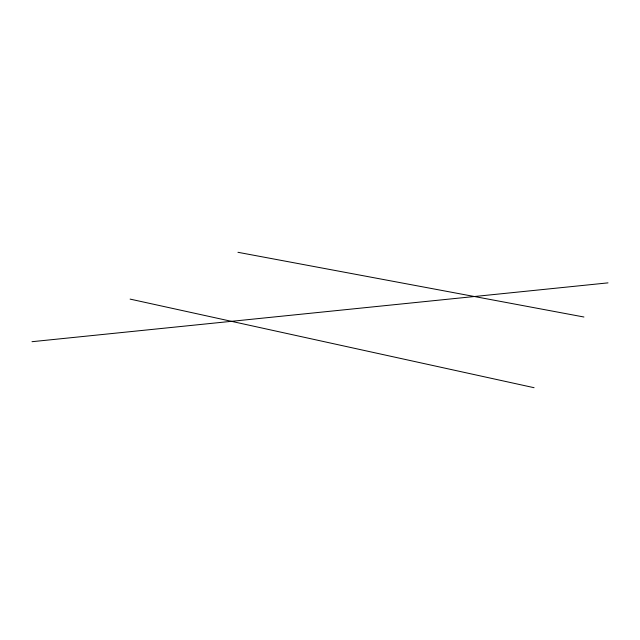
<?xml version="1.0" encoding="UTF-8"?>
<svg xmlns="http://www.w3.org/2000/svg" width="640" height="640" viewBox="0 0 640 640"><rect width="100%" height="100%" fill="white"/><g stroke="black" fill="none" stroke-linecap="round" stroke-linejoin="round"><path stroke-width="0.96" d="M32 341.696L608 282.872M237.952 252.296L583.928 317.008M130.12 299.104L534.08 387.704"/></g></svg>
